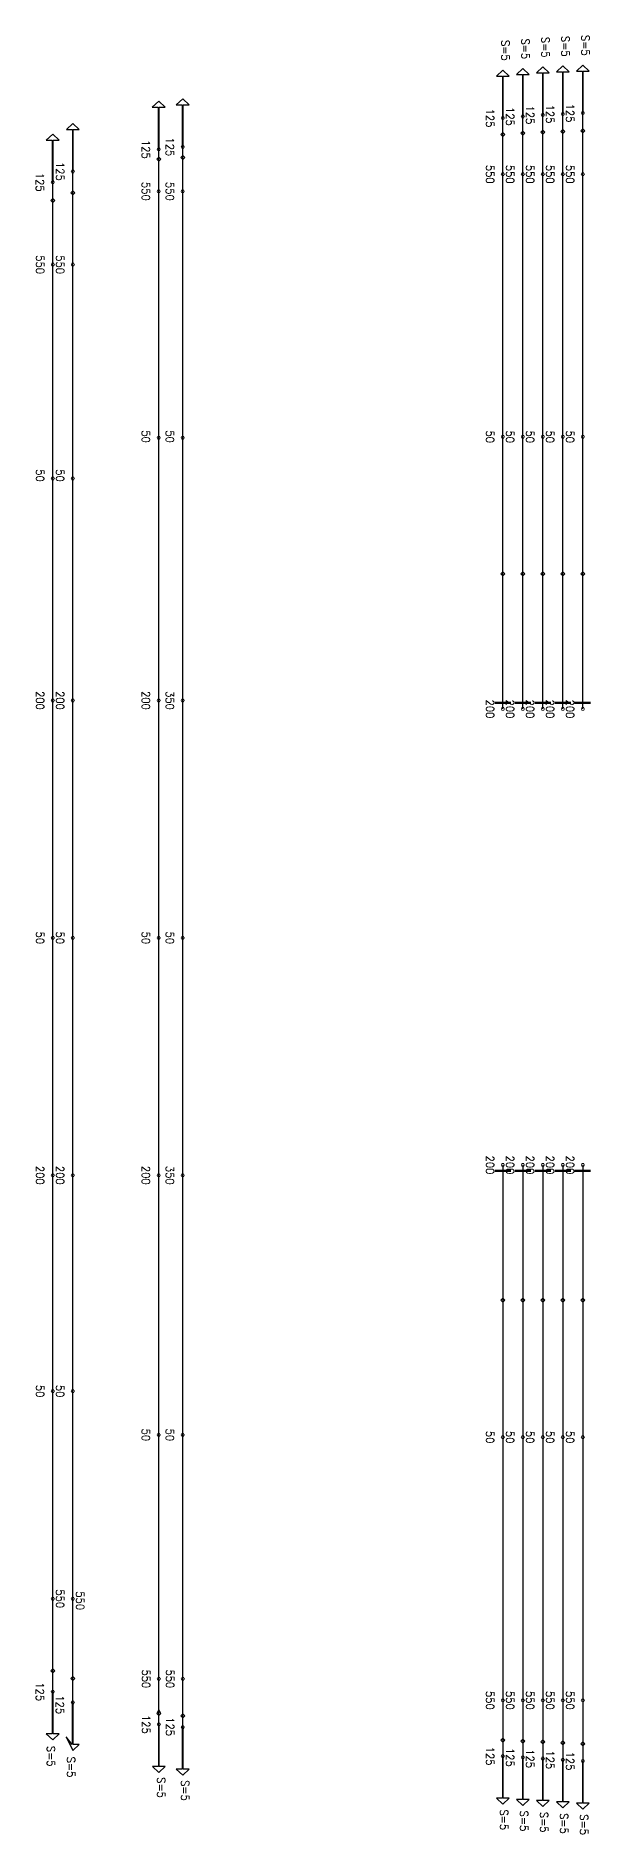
# Model space of a CAD drawing. Header units: millimetres. Extents: x -109376 to 505271, y -20580 to 113678.
# Drawn here: x 420380 to 434282, y 35573 to 80525 of the extents above; entities that cross this region are included whole.
import ezdxf

# ---------------------------------------------------------------- set-up
doc = ezdxf.new("R2010")
doc.units = ezdxf.units.MM
doc.layers.add('Current_plane_Tendon', color=7, linetype='Continuous', true_color=0xab0000)
doc.styles.get("Standard").update_dxf_attribs({"font": 'arial.ttf'})

# ---------------------------------------------------------------- blocks, each defined once
blk = doc.blocks.new('capY')
at = {"layer": 'Current_plane_Tendon', "color": 14, "linetype": 'Continuous', "true_color": 0xab0000}
for points in [[(9512, 2073), (9512, 3123), (9662, 3123), (9500, 3273), (9338, 3123), (9488, 3123), (9488, 2073)], [(10012, 2112), (10012, 3162), (10162, 3162), (10000, 3312), (9838, 3162), (9988, 3162), (9988, 2112)], [(10512, 2151), (10512, 3201), (10662, 3201), (10500, 3351), (10338, 3201), (10488, 3201), (10488, 2151)], [(11012, 2174), (11012, 3224), (11162, 3224), (11000, 3374), (10838, 3224), (10988, 3224), (10988, 2174)], [(11512, 2198), (11512, 3248), (11662, 3248), (11500, 3398), (11338, 3248), (11488, 3248), (11488, 2198)], [(-1238, 738), (-1238, 1788), (-1088, 1788), (-1250, 1938), (-1412, 1788), (-1262, 1788), (-1262, 738)], [(-1740, 468), (-1740, 1518), (-1590, 1518), (-1752, 1668), (-1914, 1518), (-1764, 1518), (-1764, 468)], [(9550, -9322), (9500, -9272), (9450, -9322), (9500, -9372), (9550, -9322)], [(10050, -9322), (10000, -9272), (9950, -9322), (10000, -9372), (10050, -9322)], [(10550, -9322), (10500, -9272), (10450, -9322), (10500, -9372), (10550, -9322)], [(11050, -9322), (11000, -9272), (10950, -9322), (11000, -9372), (11050, -9322)], [(11550, -9322), (11500, -9272), (11450, -9322), (11500, -9372), (11550, -9322)], [(9550, -27478), (9500, -27428), (9450, -27478), (9500, -27528), (9550, -27478)], [(10050, -27478), (10000, -27428), (9950, -27478), (10000, -27528), (10050, -27478)], [(10550, -27478), (10500, -27428), (10450, -27478), (10500, -27528), (10550, -27478)], [(11050, -27478), (11000, -27428), (10950, -27478), (11000, -27528), (11050, -27478)], [(11550, -27478), (11500, -27428), (11450, -27478), (11500, -27528), (11550, -27478)], [(888, -38086), (888, -39136), (738, -39136), (900, -39286), (1062, -39136), (912, -39136), (912, -38086)], [(1486, -38157), (1486, -39207), (1336, -39207), (1498, -39357), (1660, -39207), (1510, -39207), (1510, -38157)], [(9488, -38879), (9488, -39929), (9338, -39929), (9500, -40079), (9662, -39929), (9512, -39929), (9512, -38879)], [(9988, -38910), (9988, -39960), (9838, -39960), (10000, -40110), (10162, -39960), (10012, -39960), (10012, -38910)], [(10488, -38941), (10488, -39991), (10338, -39991), (10500, -40141), (10662, -39991), (10512, -39991), (10512, -38941)], [(10988, -38972), (10988, -40022), (10838, -40022), (11000, -40172), (11162, -40022), (11012, -40022), (11012, -38972)], [(11488, -39002), (11488, -40052), (11338, -40052), (11500, -40202), (11662, -40052), (11512, -40052), (11512, -39002)]]:
    blk.add_lwpolyline(points, close=True, dxfattribs=at)
for points, elevation in [([(909, 1291), (909, 2341), (1059, 2341), (896, 2491), (735, 2341), (885, 2341), (885, 1291)], -76), ([(1509, 1352), (1509, 2402), (1659, 2402), (1496, 2552), (1335, 2402), (1485, 2402), (1485, 1352)], -76), ([(11550, 1756), (11500, 1806), (11450, 1756), (11500, 1706), (11550, 1756)], 125), ([(9550, 1662), (9500, 1712), (9450, 1662), (9500, 1612), (9550, 1662)], 125), ([(10050, 1691), (10000, 1741), (9950, 1691), (10000, 1641), (10050, 1691)], 125), ([(10550, 1720), (10500, 1770), (10450, 1720), (10500, 1670), (10550, 1720)], 125), ([(11050, 1738), (11000, 1788), (10950, 1738), (11000, 1688), (11050, 1738)], 125), ([(947, 1042), (897, 1092), (847, 1042), (897, 992), (947, 1042)], 49), ([(1547, 1087), (1497, 1137), (1447, 1087), (1497, 1037), (1547, 1087)], 49), ([(-1702, 14), (-1752, 64), (-1802, 14), (-1752, -36), (-1702, 14)], 125), ([(-1200, 203), (-1250, 253), (-1300, 203), (-1250, 153), (-1200, 203)], 125), ([(-1702, -36748), (-1752, -36698), (-1802, -36748), (-1752, -36798), (-1702, -36748)], 12), ([(-1764, -37268), (-1764, -38318), (-1914, -38318), (-1752, -38468), (-1590, -38318), (-1740, -38318), (-1740, -37268)], -113), ([(-1201, -36937), (-1251, -36887), (-1301, -36937), (-1251, -36987), (-1201, -36937)], 12), ([(-1263, -37538), (-1263, -38588), (-1413, -38399), (-1251, -38738), (-1089, -38588), (-1239, -38588), (-1239, -37538)], -113), ([(950, -37810), (900, -37725), (850, -37810), (900, -37860), (950, -37810)], 125), ([(1548, -37868), (1498, -37818), (1448, -37868), (1498, -37918), (1548, -37868)], 125), ([(9550, -38478), (9500, -38428), (9450, -38478), (9500, -38528), (9550, -38478)], 125), ([(10050, -38502), (10000, -38452), (9950, -38502), (10000, -38552), (10050, -38502)], 125), ([(10550, -38525), (10500, -38475), (10450, -38525), (10500, -38575), (10550, -38525)], 125), ([(11050, -38548), (11000, -38498), (10950, -38548), (11000, -38598), (11050, -38548)], 125), ([(11550, -38571), (11500, -38521), (11450, -38571), (11500, -38621), (11550, -38571)], 125)]:
    blk.add_lwpolyline(points, close=True, dxfattribs=dict(at, elevation=elevation))
for points in [[(9540, 2073, 20, 20, 0), (9520, 2108, 20, 20, 0), (9480, 2108, 20, 20, 0), (9460, 2073, 20, 20, 0), (9480, 2039, 20, 20, 0), (9520, 2039, 20, 20, 0)], [(10040, 2112, 20, 20, 0), (10020, 2147, 20, 20, 0), (9980, 2147, 20, 20, 0), (9960, 2112, 20, 20, 0), (9980, 2077, 20, 20, 0), (10020, 2077, 20, 20, 0)], [(10540, 2151, 20, 20, 0), (10520, 2185, 20, 20, 0), (10480, 2185, 20, 20, 0), (10460, 2151, 20, 20, 0), (10480, 2116, 20, 20, 0), (10520, 2116, 20, 20, 0)], [(11040, 2174, 20, 20, 0), (11020, 2209, 20, 20, 0), (10980, 2209, 20, 20, 0), (10960, 2174, 20, 20, 0), (10980, 2140, 20, 20, 0), (11020, 2140, 20, 20, 0)], [(11540, 2198, 20, 20, 0), (11520, 2233, 20, 20, 0), (11480, 2233, 20, 20, 0), (11460, 2198, 20, 20, 0), (11480, 2164, 20, 20, 0), (11520, 2164, 20, 20, 0)], [(-1712, 468, 20, 20, 0), (-1732, 503, 20, 20, 0), (-1772, 503, 20, 20, 0), (-1792, 468, 20, 20, 0), (-1772, 434, 20, 20, 0), (-1732, 434, 20, 20, 0)], [(-1210, 738, 20, 20, 0), (-1230, 773, 20, 20, 0), (-1270, 773, 20, 20, 0), (-1290, 738, 20, 20, 0), (-1270, 703, 20, 20, 0), (-1230, 703, 20, 20, 0)], [(940, -38086, 20, 20, 0), (920, -38051, 20, 20, 0), (880, -38051, 20, 20, 0), (860, -38086, 20, 20, 0), (880, -38120, 20, 20, 0), (920, -38120, 20, 20, 0)], [(1538, -38157, 20, 20, 0), (1518, -38123, 20, 20, 0), (1478, -38123, 20, 20, 0), (1458, -38157, 20, 20, 0), (1478, -38192, 20, 20, 0), (1518, -38192, 20, 20, 0)], [(9540, -38879, 20, 20, 0), (9520, -38844, 20, 20, 0), (9480, -38844, 20, 20, 0), (9460, -38879, 20, 20, 0), (9480, -38914, 20, 20, 0), (9520, -38914, 20, 20, 0)], [(10040, -38910, 20, 20, 0), (10020, -38875, 20, 20, 0), (9980, -38875, 20, 20, 0), (9960, -38910, 20, 20, 0), (9980, -38945, 20, 20, 0), (10020, -38945, 20, 20, 0)], [(10540, -38941, 20, 20, 0), (10520, -38906, 20, 20, 0), (10480, -38906, 20, 20, 0), (10460, -38941, 20, 20, 0), (10480, -38975, 20, 20, 0), (10520, -38975, 20, 20, 0)], [(11040, -38972, 20, 20, 0), (11020, -38937, 20, 20, 0), (10980, -38937, 20, 20, 0), (10960, -38972, 20, 20, 0), (10980, -39006, 20, 20, 0), (11020, -39006, 20, 20, 0)], [(11540, -39002, 20, 20, 0), (11520, -38968, 20, 20, 0), (11480, -38968, 20, 20, 0), (11460, -39002, 20, 20, 0), (11480, -39037, 20, 20, 0), (11520, -39037, 20, 20, 0)]]:
    blk.add_lwpolyline(points, format="xyseb", close=True, dxfattribs=at)
for points, elevation in [([(1537, 1352, 20, 20, 0), (1517, 1386, 20, 20, 0), (1477, 1386, 20, 20, 0), (1457, 1352, 20, 20, 0), (1477, 1317, 20, 20, 0), (1517, 1317, 20, 20, 0)], -76), ([(937, 1291, 20, 20, 0), (917, 1326, 20, 20, 0), (877, 1326, 20, 20, 0), (857, 1291, 20, 20, 0), (877, 1256, 20, 20, 0), (917, 1256, 20, 20, 0)], -76), ([(9540, 668, 20, 20, 0), (9520, 703, 20, 20, 0), (9480, 703, 20, 20, 0), (9460, 668, 20, 20, 0), (9480, 633, 20, 20, 0), (9520, 633, 20, 20, 0)], 75), ([(10040, 668, 20, 20, 0), (10020, 703, 20, 20, 0), (9980, 703, 20, 20, 0), (9960, 668, 20, 20, 0), (9980, 633, 20, 20, 0), (10020, 633, 20, 20, 0)], 75), ([(10540, 668, 20, 20, 0), (10520, 703, 20, 20, 0), (10480, 703, 20, 20, 0), (10460, 668, 20, 20, 0), (10480, 633, 20, 20, 0), (10520, 633, 20, 20, 0)], 75), ([(11040, 668, 20, 20, 0), (11020, 703, 20, 20, 0), (10980, 703, 20, 20, 0), (10960, 668, 20, 20, 0), (10980, 633, 20, 20, 0), (11020, 633, 20, 20, 0)], 75), ([(11540, 668, 20, 20, 0), (11520, 703, 20, 20, 0), (11480, 703, 20, 20, 0), (11460, 668, 20, 20, 0), (11480, 633, 20, 20, 0), (11520, 633, 20, 20, 0)], 75), ([(936, 240, 20, 20, 0), (916, 275, 20, 20, 0), (876, 275, 20, 20, 0), (856, 240, 20, 20, 0), (876, 205, 20, 20, 0), (916, 205, 20, 20, 0)], -1), ([(1536, 240, 20, 20, 0), (1516, 275, 20, 20, 0), (1476, 275, 20, 20, 0), (1456, 240, 20, 20, 0), (1476, 205, 20, 20, 0), (1516, 205, 20, 20, 0)], -1), ([(-1710, -1592, 20, 20, 0), (-1730, -1557, 20, 20, 0), (-1770, -1557, 20, 20, 0), (-1790, -1592, 20, 20, 0), (-1770, -1626, 20, 20, 0), (-1730, -1626, 20, 20, 0)], 75), ([(-1210, -1592, 20, 20, 0), (-1230, -1557, 20, 20, 0), (-1270, -1557, 20, 20, 0), (-1290, -1592, 20, 20, 0), (-1270, -1626, 20, 20, 0), (-1230, -1626, 20, 20, 0)], 75), ([(936, -5920, 20, 20, 0), (916, -5885, 20, 20, 0), (876, -5885, 20, 20, 0), (856, -5920, 20, 20, 0), (876, -5954, 20, 20, 0), (916, -5954, 20, 20, 0)], -225), ([(1536, -5920, 20, 20, 0), (1516, -5885, 20, 20, 0), (1476, -5885, 20, 20, 0), (1456, -5920, 20, 20, 0), (1476, -5954, 20, 20, 0), (1516, -5954, 20, 20, 0)], -225), ([(9540, -5894, 20, 20, 0), (9520, -5860, 20, 20, 0), (9480, -5860, 20, 20, 0), (9460, -5894, 20, 20, 0), (9480, -5929, 20, 20, 0), (9520, -5929, 20, 20, 0)], -350), ([(10040, -5894, 20, 20, 0), (10020, -5860, 20, 20, 0), (9980, -5860, 20, 20, 0), (9960, -5894, 20, 20, 0), (9980, -5929, 20, 20, 0), (10020, -5929, 20, 20, 0)], -350), ([(10540, -5894, 20, 20, 0), (10520, -5860, 20, 20, 0), (10480, -5860, 20, 20, 0), (10460, -5894, 20, 20, 0), (10480, -5929, 20, 20, 0), (10520, -5929, 20, 20, 0)], -350), ([(11040, -5894, 20, 20, 0), (11020, -5860, 20, 20, 0), (10980, -5860, 20, 20, 0), (10960, -5894, 20, 20, 0), (10980, -5929, 20, 20, 0), (11020, -5929, 20, 20, 0)], -350), ([(11540, -5894, 20, 20, 0), (11520, -5860, 20, 20, 0), (11480, -5860, 20, 20, 0), (11460, -5894, 20, 20, 0), (11480, -5929, 20, 20, 0), (11520, -5929, 20, 20, 0)], -350), ([(-1711, -6938, 20, 20, 0), (-1731, -6903, 20, 20, 0), (-1771, -6903, 20, 20, 0), (-1791, -6938, 20, 20, 0), (-1771, -6972, 20, 20, 0), (-1731, -6972, 20, 20, 0)], -225), ([(-1211, -6938, 20, 20, 0), (-1231, -6903, 20, 20, 0), (-1271, -6903, 20, 20, 0), (-1291, -6938, 20, 20, 0), (-1271, -6972, 20, 20, 0), (-1231, -6972, 20, 20, 0)], -225), ([(-1711, -12488, 20, 20, 0), (-1731, -12453, 20, 20, 0), (-1771, -12453, 20, 20, 0), (-1791, -12488, 20, 20, 0), (-1771, -12522, 20, 20, 0), (-1731, -12522, 20, 20, 0)], -50), ([(-1211, -12488, 20, 20, 0), (-1231, -12453, 20, 20, 0), (-1271, -12453, 20, 20, 0), (-1291, -12488, 20, 20, 0), (-1271, -12522, 20, 20, 0), (-1231, -12522, 20, 20, 0)], -50), ([(936, -12488, 20, 20, 0), (916, -12453, 20, 20, 0), (876, -12453, 20, 20, 0), (856, -12488, 20, 20, 0), (876, -12522, 20, 20, 0), (916, -12522, 20, 20, 0)], -50), ([(1536, -12488, 20, 20, 0), (1516, -12453, 20, 20, 0), (1476, -12453, 20, 20, 0), (1456, -12488, 20, 20, 0), (1476, -12522, 20, 20, 0), (1516, -12522, 20, 20, 0)], -50), ([(9540, -12700, 20, 20, 0), (9520, -12665, 20, 20, 0), (9480, -12665, 20, 20, 0), (9460, -12700, 20, 20, 0), (9480, -12735, 20, 20, 0), (9520, -12735, 20, 20, 0)], -200), ([(10040, -12700, 20, 20, 0), (10020, -12665, 20, 20, 0), (9980, -12665, 20, 20, 0), (9960, -12700, 20, 20, 0), (9980, -12735, 20, 20, 0), (10020, -12735, 20, 20, 0)], -200), ([(10540, -12700, 20, 20, 0), (10520, -12665, 20, 20, 0), (10480, -12665, 20, 20, 0), (10460, -12700, 20, 20, 0), (10480, -12735, 20, 20, 0), (10520, -12735, 20, 20, 0)], -200), ([(11040, -12700, 20, 20, 0), (11020, -12665, 20, 20, 0), (10980, -12665, 20, 20, 0), (10960, -12700, 20, 20, 0), (10980, -12735, 20, 20, 0), (11020, -12735, 20, 20, 0)], -200), ([(11540, -12700, 20, 20, 0), (11520, -12665, 20, 20, 0), (11480, -12665, 20, 20, 0), (11460, -12700, 20, 20, 0), (11480, -12735, 20, 20, 0), (11520, -12735, 20, 20, 0)], -200), ([(-1711, -18423, 20, 20, 0), (-1731, -18388, 20, 20, 0), (-1771, -18388, 20, 20, 0), (-1791, -18423, 20, 20, 0), (-1771, -18458, 20, 20, 0), (-1731, -18458, 20, 20, 0)], -200), ([(-1211, -18423, 20, 20, 0), (-1231, -18388, 20, 20, 0), (-1271, -18388, 20, 20, 0), (-1291, -18423, 20, 20, 0), (-1271, -18458, 20, 20, 0), (-1231, -18458, 20, 20, 0)], -200), ([(936, -18423, 20, 20, 0), (916, -18388, 20, 20, 0), (876, -18388, 20, 20, 0), (856, -18423, 20, 20, 0), (876, -18458, 20, 20, 0), (916, -18458, 20, 20, 0)], -200), ([(1536, -18423, 20, 20, 0), (1516, -18388, 20, 20, 0), (1476, -18388, 20, 20, 0), (1456, -18423, 20, 20, 0), (1476, -18458, 20, 20, 0), (1516, -18458, 20, 20, 0)], -350), ([(9540, -24100, 20, 20, 0), (9520, -24065, 20, 20, 0), (9480, -24065, 20, 20, 0), (9460, -24100, 20, 20, 0), (9480, -24135, 20, 20, 0), (9520, -24135, 20, 20, 0)], -200), ([(10040, -24100, 20, 20, 0), (10020, -24065, 20, 20, 0), (9980, -24065, 20, 20, 0), (9960, -24100, 20, 20, 0), (9980, -24135, 20, 20, 0), (10020, -24135, 20, 20, 0)], -200), ([(10540, -24100, 20, 20, 0), (10520, -24065, 20, 20, 0), (10480, -24065, 20, 20, 0), (10460, -24100, 20, 20, 0), (10480, -24135, 20, 20, 0), (10520, -24135, 20, 20, 0)], -200), ([(11040, -24100, 20, 20, 0), (11020, -24065, 20, 20, 0), (10980, -24065, 20, 20, 0), (10960, -24100, 20, 20, 0), (10980, -24135, 20, 20, 0), (11020, -24135, 20, 20, 0)], -200), ([(11540, -24100, 20, 20, 0), (11520, -24065, 20, 20, 0), (11480, -24065, 20, 20, 0), (11460, -24100, 20, 20, 0), (11480, -24135, 20, 20, 0), (11520, -24135, 20, 20, 0)], -200), ([(-1711, -24358, 20, 20, 0), (-1731, -24324, 20, 20, 0), (-1771, -24324, 20, 20, 0), (-1791, -24358, 20, 20, 0), (-1771, -24393, 20, 20, 0), (-1731, -24393, 20, 20, 0)], -50), ([(-1211, -24358, 20, 20, 0), (-1231, -24324, 20, 20, 0), (-1271, -24324, 20, 20, 0), (-1291, -24358, 20, 20, 0), (-1271, -24393, 20, 20, 0), (-1231, -24393, 20, 20, 0)], -50), ([(936, -24358, 20, 20, 0), (916, -24324, 20, 20, 0), (876, -24324, 20, 20, 0), (856, -24358, 20, 20, 0), (876, -24393, 20, 20, 0), (916, -24393, 20, 20, 0)], -50), ([(1536, -24358, 20, 20, 0), (1516, -24324, 20, 20, 0), (1476, -24324, 20, 20, 0), (1456, -24358, 20, 20, 0), (1476, -24393, 20, 20, 0), (1516, -24393, 20, 20, 0)], -50), ([(-1711, -29754, 20, 20, 0), (-1731, -29719, 20, 20, 0), (-1771, -29719, 20, 20, 0), (-1791, -29754, 20, 20, 0), (-1771, -29789, 20, 20, 0), (-1731, -29789, 20, 20, 0)], -200), ([(-1211, -29754, 20, 20, 0), (-1231, -29719, 20, 20, 0), (-1271, -29719, 20, 20, 0), (-1291, -29754, 20, 20, 0), (-1271, -29789, 20, 20, 0), (-1231, -29789, 20, 20, 0)], -200), ([(936, -30849, 20, 20, 0), (916, -30815, 20, 20, 0), (876, -30815, 20, 20, 0), (856, -30849, 20, 20, 0), (876, -30884, 20, 20, 0), (916, -30884, 20, 20, 0)], -200), ([(1536, -30849, 20, 20, 0), (1516, -30815, 20, 20, 0), (1476, -30815, 20, 20, 0), (1456, -30849, 20, 20, 0), (1476, -30884, 20, 20, 0), (1516, -30884, 20, 20, 0)], -200), ([(9540, -30906, 20, 20, 0), (9520, -30871, 20, 20, 0), (9480, -30871, 20, 20, 0), (9460, -30906, 20, 20, 0), (9480, -30940, 20, 20, 0), (9520, -30940, 20, 20, 0)], -350), ([(10040, -30906, 20, 20, 0), (10020, -30871, 20, 20, 0), (9980, -30871, 20, 20, 0), (9960, -30906, 20, 20, 0), (9980, -30940, 20, 20, 0), (10020, -30940, 20, 20, 0)], -350), ([(10540, -30906, 20, 20, 0), (10520, -30871, 20, 20, 0), (10480, -30871, 20, 20, 0), (10460, -30906, 20, 20, 0), (10480, -30940, 20, 20, 0), (10520, -30940, 20, 20, 0)], -350), ([(11040, -30906, 20, 20, 0), (11020, -30871, 20, 20, 0), (10980, -30871, 20, 20, 0), (10960, -30906, 20, 20, 0), (10980, -30940, 20, 20, 0), (11020, -30940, 20, 20, 0)], -350), ([(11540, -30906, 20, 20, 0), (11520, -30871, 20, 20, 0), (11480, -30871, 20, 20, 0), (11460, -30906, 20, 20, 0), (11480, -30940, 20, 20, 0), (11520, -30940, 20, 20, 0)], -350), ([(-1711, -34945, 20, 20, 0), (-1731, -34911, 20, 20, 0), (-1771, -34911, 20, 20, 0), (-1791, -34945, 20, 20, 0), (-1771, -34980, 20, 20, 0), (-1731, -34980, 20, 20, 0)], -38), ([(-1211, -34945, 20, 20, 0), (-1231, -34911, 20, 20, 0), (-1271, -34911, 20, 20, 0), (-1291, -34945, 20, 20, 0), (-1271, -34980, 20, 20, 0), (-1231, -34980, 20, 20, 0)], -38), ([(-1712, -37268, 20, 20, 0), (-1732, -37233, 20, 20, 0), (-1772, -37233, 20, 20, 0), (-1792, -37268, 20, 20, 0), (-1772, -37303, 20, 20, 0), (-1732, -37303, 20, 20, 0)], -113), ([(940, -36948, 20, 20, 0), (920, -36913, 20, 20, 0), (880, -36913, 20, 20, 0), (860, -36948, 20, 20, 0), (880, -36982, 20, 20, 0), (920, -36982, 20, 20, 0)], 75), ([(1540, -36948, 20, 20, 0), (1520, -36913, 20, 20, 0), (1480, -36913, 20, 20, 0), (1460, -36948, 20, 20, 0), (1480, -36982, 20, 20, 0), (1520, -36982, 20, 20, 0)], 75), ([(-1211, -37538, 20, 20, 0), (-1231, -37503, 20, 20, 0), (-1271, -37503, 20, 20, 0), (-1291, -37538, 20, 20, 0), (-1271, -37572, 20, 20, 0), (-1231, -37572, 20, 20, 0)], -113), ([(9540, -37486, 20, 20, 0), (9520, -37451, 20, 20, 0), (9480, -37451, 20, 20, 0), (9460, -37486, 20, 20, 0), (9480, -37520, 20, 20, 0), (9520, -37520, 20, 20, 0)], 75), ([(10040, -37486, 20, 20, 0), (10020, -37451, 20, 20, 0), (9980, -37451, 20, 20, 0), (9960, -37486, 20, 20, 0), (9980, -37520, 20, 20, 0), (10020, -37520, 20, 20, 0)], 75), ([(10540, -37486, 20, 20, 0), (10520, -37451, 20, 20, 0), (10480, -37451, 20, 20, 0), (10460, -37486, 20, 20, 0), (10480, -37520, 20, 20, 0), (10520, -37520, 20, 20, 0)], 75), ([(11040, -37486, 20, 20, 0), (11020, -37451, 20, 20, 0), (10980, -37451, 20, 20, 0), (10960, -37486, 20, 20, 0), (10980, -37520, 20, 20, 0), (11020, -37520, 20, 20, 0)], 75), ([(11540, -37486, 20, 20, 0), (11520, -37451, 20, 20, 0), (11480, -37451, 20, 20, 0), (11460, -37486, 20, 20, 0), (11480, -37520, 20, 20, 0), (11520, -37520, 20, 20, 0)], 75)]:
    blk.add_lwpolyline(points, format="xyseb", close=True, dxfattribs=dict(at, elevation=elevation))
at = {"layer": 'Current_plane_Tendon', "color": 14, "linetype": 'Continuous', "true_color": 0xab0000, "elevation": -200}
for points in [[(9300, -12550, 60, 60, 0), (9700, -12550, 60, 60, 0)], [(9800, -12550, 60, 60, 0), (10200, -12550, 60, 60, 0)], [(10300, -12550, 60, 60, 0), (10700, -12550, 60, 60, 0)], [(10800, -12550, 60, 60, 0), (11200, -12550, 60, 60, 0)], [(11300, -12550, 60, 60, 0), (11700, -12550, 60, 60, 0)], [(9700, -24250, 60, 60, 0), (9300, -24250, 60, 60, 0)], [(10200, -24250, 60, 60, 0), (9800, -24250, 60, 60, 0)], [(10700, -24250, 60, 60, 0), (10300, -24250, 60, 60, 0)], [(11200, -24250, 60, 60, 0), (10800, -24250, 60, 60, 0)], [(11700, -24250, 60, 60, 0), (11300, -24250, 60, 60, 0)]]:
    blk.add_lwpolyline(points, format="xyseb", dxfattribs=at)
at = {"layer": 'Current_plane_Tendon', "color": 14, "linetype": 'Continuous', "true_color": 0xab0000}
for points in [[(9500, 668, 75), (9500, 789, 74), (9500, 909, 73), (9500, 1030, 69), (9500, 1150, 65), (9500, 1271, 60), (9500, 1391, 53), (9500, 1512, 45), (9500, 1632, 35), (9500, 1753, 25), (9500, 1953, 13), (9500, 2073, 0)], [(10000, 668, 75), (10000, 792, 74), (10000, 916, 73), (10000, 1040, 69), (10000, 1164, 65), (10000, 1288, 60), (10000, 1412, 53), (10000, 1536, 45), (10000, 1660, 35), (10000, 1784, 25), (10000, 1988, 13), (10000, 2112, 0)], [(10500, 668, 75), (10500, 796, 74), (10500, 923, 73), (10500, 1051, 69), (10500, 1178, 65), (10500, 1306, 60), (10500, 1433, 53), (10500, 1561, 45), (10500, 1688, 35), (10500, 1816, 25), (10500, 2023, 13), (10500, 2151, 0)], [(11000, 668, 75), (11000, 798, 74), (11000, 928, 73), (11000, 1057, 69), (11000, 1187, 65), (11000, 1317, 60), (11000, 1446, 53), (11000, 1576, 45), (11000, 1706, 35), (11000, 1835, 25), (11000, 2045, 13), (11000, 2174, 0)], [(11500, 668, 75), (11500, 800, 74), (11500, 932, 73), (11500, 1064, 69), (11500, 1196, 65), (11500, 1327, 60), (11500, 1459, 53), (11500, 1591, 45), (11500, 1723, 35), (11500, 1935, 25), (11500, 2066, 13), (11500, 2198, 0)], [(1496, 240, -1), (1496, 336, -2), (1496, 432, -4), (1496, 529, -7), (1496, 625, -11), (1497, 775, 60), (1497, 871, 53), (1497, 967, 45), (1497, 1063, 35), (1497, 1159, 25), (1497, 1256, 13), (1497, 1352, 0)], [(896, 240, -1), (896, 331, -2), (896, 421, -4), (896, 512, -7), (896, 603, -11), (897, 747, 60), (897, 838, 53), (897, 928, 45), (897, 1019, 35), (897, 1110, 25), (897, 1200, 13), (897, 1291, 0)], [(9500, -12700, -200), (9500, -11893, -205), (9500, -11036, -219), (9500, -10179, -242), (9500, -9322, -275), (9500, -8465, -308), (9500, -7608, -331), (9500, -6751, -345), (9500, -5894, -350), (9500, -5037, -341), (9500, -4180, -312), (9500, -3323, -266), (9500, -2466, -200), (9500, -1609, -134), (9500, -752, -88), (9500, 105, -59), (9500, 962, -50)], [(10000, -12700, -200), (10000, -11893, -205), (10000, -11036, -219), (10000, -10179, -242), (10000, -9322, -275), (10000, -8465, -308), (10000, -7608, -331), (10000, -6751, -345), (10000, -5894, -350), (10000, -5037, -341), (10000, -4180, -312), (10000, -3323, -266), (10000, -2466, -200), (10000, -1609, -134), (10000, -752, -88), (10000, 105, -59), (10000, 962, -50)], [(10500, -12700, -200), (10500, -11893, -205), (10500, -11036, -219), (10500, -10179, -242), (10500, -9322, -275), (10500, -8465, -308), (10500, -7608, -331), (10500, -6751, -345), (10500, -5894, -350), (10500, -5037, -341), (10500, -4180, -312), (10500, -3323, -266), (10500, -2466, -200), (10500, -1609, -134), (10500, -752, -88), (10500, 105, -59), (10500, 962, -50)], [(11000, -12700, -200), (11000, -11893, -205), (11000, -11036, -219), (11000, -10179, -242), (11000, -9322, -275), (11000, -8465, -308), (11000, -7608, -331), (11000, -6751, -345), (11000, -5894, -350), (11000, -5037, -341), (11000, -4180, -312), (11000, -3323, -266), (11000, -2466, -200), (11000, -1609, -134), (11000, -752, -88), (11000, 105, -59), (11000, 962, -50)], [(11500, -12700, -200), (11500, -11893, -205), (11500, -11036, -219), (11500, -10179, -242), (11500, -9322, -275), (11500, -8465, -308), (11500, -7608, -331), (11500, -6751, -345), (11500, -5894, -350), (11500, -5037, -341), (11500, -4180, -312), (11500, -3323, -266), (11500, -2466, -200), (11500, -1609, -134), (11500, -752, -88), (11500, 105, -59), (11500, 962, -50)], [(-1750, -1592, 75), (-1750, -1410, 74), (-1750, -1229, 72), (-1750, -1047, 68), (-1750, -865, 63), (-1750, -684, 56), (-1752, -258, 48), (-1752, -77, 38), (-1752, 105, 27), (-1752, 287, 14), (-1752, 468, 0)], [(-1250, -1592, 75), (-1250, -1397, 74), (-1250, -1202, 73), (-1250, -1008, 69), (-1250, -813, 65), (-1250, -618, 60), (-1250, -424, 53), (-1250, -41, 45), (-1250, 154, 35), (-1250, 349, 25), (-1250, 543, 13), (-1250, 738, 0)], [(896, -12488, -50), (896, -11667, -55), (896, -10846, -72), (896, -10025, -99), (896, -9204, -138), (896, -8383, -176), (896, -7562, -203), (896, -6741, -220), (896, -5920, -225), (896, -5099, -220), (896, -4278, -203), (896, -3457, -176), (896, -2636, -138), (896, -1815, -99), (896, -994, -72), (896, -173, -55), (897, 702, 26)], [(1496, -12488, -50), (1496, -11667, -55), (1496, -10846, -72), (1496, -10025, -99), (1496, -9204, -138), (1496, -8383, -176), (1496, -7562, -203), (1496, -6741, -220), (1496, -5920, -225), (1496, -5099, -220), (1496, -4278, -203), (1496, -3457, -176), (1496, -2636, -138), (1496, -1815, -99), (1496, -994, -72), (1496, -173, -55), (1497, 702, 26)], [(-1751, -12488, -50), (-1751, -11794, -55), (-1751, -11100, -72), (-1751, -10406, -99), (-1751, -9713, -138), (-1751, -9019, -176), (-1751, -8325, -203), (-1751, -7631, -220), (-1751, -6938, -225), (-1751, -6244, -220), (-1751, -5550, -203), (-1751, -4856, -176), (-1751, -4163, -138), (-1751, -3469, -99), (-1751, -2775, -72), (-1751, -2081, -55), (-1751, -1388, -50)], [(-1251, -12488, -50), (-1251, -11794, -55), (-1251, -11100, -72), (-1251, -10406, -99), (-1251, -9713, -138), (-1251, -9019, -176), (-1251, -8325, -203), (-1251, -7631, -220), (-1251, -6938, -225), (-1251, -6244, -220), (-1251, -5550, -203), (-1251, -4856, -176), (-1251, -4163, -138), (-1251, -3469, -99), (-1251, -2775, -72), (-1251, -2081, -55), (-1251, -1388, -50)], [(-1751, -24358, -50), (-1751, -23616, -55), (-1751, -22874, -69), (-1751, -22133, -92), (-1751, -21391, -125), (-1751, -20649, -158), (-1751, -19907, -181), (-1751, -19165, -195), (-1751, -18423, -200), (-1751, -17681, -195), (-1751, -16939, -181), (-1751, -16197, -158), (-1751, -15455, -125), (-1751, -14713, -92), (-1751, -13971, -69), (-1751, -13229, -55), (-1751, -12488, -50)], [(-1251, -24358, -50), (-1251, -23616, -55), (-1251, -22874, -69), (-1251, -22133, -92), (-1251, -21391, -125), (-1251, -20649, -158), (-1251, -19907, -181), (-1251, -19165, -195), (-1251, -18423, -200), (-1251, -17681, -195), (-1251, -16939, -181), (-1251, -16197, -158), (-1251, -15455, -125), (-1251, -14713, -92), (-1251, -13971, -69), (-1251, -13229, -55), (-1251, -12488, -50)], [(896, -24358, -50), (896, -23616, -55), (896, -22874, -69), (896, -22133, -92), (896, -21391, -125), (896, -20649, -158), (896, -19907, -181), (896, -19165, -195), (896, -18423, -200), (896, -17681, -195), (896, -16939, -181), (896, -16197, -158), (896, -15455, -125), (896, -14713, -92), (896, -13971, -69), (896, -13229, -55), (896, -12488, -50)], [(1496, -24358, -50), (1496, -23616, -59), (1496, -22874, -88), (1496, -22133, -134), (1496, -21391, -200), (1496, -20649, -266), (1496, -19907, -312), (1496, -19165, -341), (1496, -18423, -350), (1496, -17681, -341), (1496, -16939, -312), (1496, -16197, -266), (1496, -15455, -200), (1496, -14713, -134), (1496, -13971, -88), (1496, -13229, -59), (1496, -12488, -50)], [(9500, -24100, -200), (9500, -24907, -205), (9500, -25764, -219), (9500, -26621, -242), (9500, -27478, -275), (9500, -28335, -308), (9500, -29192, -331), (9500, -30049, -345), (9500, -30906, -350), (9500, -31763, -341), (9500, -32620, -312), (9500, -33477, -266), (9500, -34334, -200), (9500, -35191, -134), (9500, -36048, -88), (9500, -36905, -59), (9500, -37762, -50)], [(10000, -24100, -200), (10000, -24907, -205), (10000, -25764, -219), (10000, -26621, -242), (10000, -27478, -275), (10000, -28335, -308), (10000, -29192, -331), (10000, -30049, -345), (10000, -30906, -350), (10000, -31763, -341), (10000, -32620, -312), (10000, -33477, -266), (10000, -34334, -200), (10000, -35191, -134), (10000, -36048, -88), (10000, -36905, -59), (10000, -37762, -50)], [(10500, -24100, -200), (10500, -24907, -205), (10500, -25764, -219), (10500, -26621, -242), (10500, -27478, -275), (10500, -28335, -308), (10500, -29192, -331), (10500, -30049, -345), (10500, -30906, -350), (10500, -31763, -341), (10500, -32620, -312), (10500, -33477, -266), (10500, -34334, -200), (10500, -35191, -134), (10500, -36048, -88), (10500, -36905, -59), (10500, -37762, -50)], [(11000, -24100, -200), (11000, -24907, -205), (11000, -25764, -219), (11000, -26621, -242), (11000, -27478, -275), (11000, -28335, -308), (11000, -29192, -331), (11000, -30049, -345), (11000, -30906, -350), (11000, -31763, -341), (11000, -32620, -312), (11000, -33477, -266), (11000, -34334, -200), (11000, -35191, -134), (11000, -36048, -88), (11000, -36905, -59), (11000, -37762, -50)], [(11500, -24100, -200), (11500, -24907, -205), (11500, -25764, -219), (11500, -26621, -242), (11500, -27478, -275), (11500, -28335, -308), (11500, -29192, -331), (11500, -30049, -345), (11500, -30906, -350), (11500, -31763, -341), (11500, -32620, -312), (11500, -33477, -266), (11500, -34334, -200), (11500, -35191, -134), (11500, -36048, -88), (11500, -36905, -59), (11500, -37762, -50)], [(-1751, -35150, -50), (-1751, -34475, -55), (-1751, -33801, -69), (-1751, -33126, -92), (-1751, -32452, -125), (-1751, -31777, -158), (-1751, -31103, -181), (-1751, -30429, -195), (-1751, -29754, -200), (-1751, -29080, -195), (-1751, -28405, -181), (-1751, -27731, -158), (-1751, -27056, -125), (-1751, -26382, -92), (-1751, -25707, -69), (-1751, -25033, -55), (-1751, -24358, -50)], [(-1251, -35150, -50), (-1251, -34475, -55), (-1251, -33801, -69), (-1251, -33126, -92), (-1251, -32452, -125), (-1251, -31777, -158), (-1251, -31103, -181), (-1251, -30429, -195), (-1251, -29754, -200), (-1251, -29080, -195), (-1251, -28405, -181), (-1251, -27731, -158), (-1251, -27056, -125), (-1251, -26382, -92), (-1251, -25707, -69), (-1251, -25033, -55), (-1251, -24358, -50)], [(896, -37341, -50), (896, -36529, -55), (896, -35718, -69), (896, -34906, -92), (896, -34095, -125), (896, -33284, -158), (896, -32472, -181), (896, -31661, -195), (896, -30849, -200), (896, -30038, -195), (896, -29227, -181), (896, -28415, -158), (896, -27604, -125), (896, -26792, -92), (896, -25981, -69), (896, -25170, -55), (896, -24358, -50)], [(1496, -37341, -50), (1496, -36529, -55), (1496, -35718, -69), (1496, -34906, -92), (1496, -34095, -125), (1496, -33284, -158), (1496, -32472, -181), (1496, -31661, -195), (1496, -30849, -200), (1496, -30038, -195), (1496, -29227, -181), (1496, -28415, -158), (1496, -27604, -125), (1496, -26792, -92), (1496, -25981, -69), (1496, -25170, -55), (1496, -24358, -50)], [(-1752, -37268, 0), (-1752, -37079, 13), (-1752, -36890, 25), (-1752, -36701, 35), (-1752, -36512, 45), (-1751, -36079, -60), (-1751, -35890, -53), (-1751, -35701, -48), (-1751, -35512, -43), (-1751, -35323, -40), (-1751, -35134, -38), (-1751, -34945, -38)], [(-1251, -37538, -124), (-1251, -37319, -111), (-1251, -37101, -99), (-1251, -36882, -89), (-1251, -36475, -68), (-1251, -36257, -60), (-1251, -36038, -53), (-1251, -35820, -48), (-1251, -35601, -43), (-1251, -35383, -40), (-1251, -35164, -38), (-1251, -34945, -38)], [(900, -38086, 0), (900, -37975, 14), (900, -37865, 27), (900, -37720, 38), (900, -37610, 48), (900, -37499, 56), (900, -37389, 63), (900, -37279, 68), (900, -37168, 72), (900, -37058, 74), (900, -36948, 75)], [(1498, -38157, 0), (1498, -38052, 13), (1498, -37947, 25), (1498, -37841, 35), (1498, -37701, 45), (1500, -37580, 53), (1500, -37474, 60), (1500, -37369, 65), (1500, -37264, 69), (1500, -37158, 73), (1500, -37053, 74), (1500, -36948, 75)], [(9500, -37486, 75), (9500, -37618, 74), (9500, -37750, 72), (9500, -37883, 68), (9500, -38015, 63), (9500, -38147, 56), (9500, -38280, 48), (9500, -38412, 38), (9500, -38545, 27), (9500, -38677, 14), (9500, -38879, 0)], [(10000, -37486, 75), (10000, -37609, 74), (10000, -37732, 73), (10000, -37855, 69), (10000, -37978, 65), (10000, -38101, 60), (10000, -38224, 53), (10000, -38348, 45), (10000, -38471, 35), (10000, -38594, 25), (10000, -38717, 13), (10000, -38910, 0)], [(10500, -37486, 75), (10500, -37612, 74), (10500, -37737, 73), (10500, -37863, 69), (10500, -37989, 65), (10500, -38115, 60), (10500, -38241, 53), (10500, -38367, 45), (10500, -38493, 35), (10500, -38619, 25), (10500, -38815, 13), (10500, -38941, 0)], [(11000, -37486, 75), (11000, -37614, 74), (11000, -37743, 73), (11000, -37872, 69), (11000, -38001, 65), (11000, -38129, 60), (11000, -38258, 53), (11000, -38387, 45), (11000, -38516, 35), (11000, -38644, 25), (11000, -38843, 13), (11000, -38972, 0)], [(11500, -37486, 75), (11500, -37617, 74), (11500, -37749, 73), (11500, -37880, 69), (11500, -38012, 65), (11500, -38143, 60), (11500, -38275, 53), (11500, -38406, 45), (11500, -38538, 35), (11500, -38670, 25), (11500, -38871, 13), (11500, -39002, 0)]]:
    blk.add_polyline3d(points, dxfattribs=at)
at = {"layer": 'Current_plane_Tendon', "color": 14, "linetype": 'Continuous', "true_color": 0xab0000, "char_height": 200, "attachment_point": 5}
for s, insert, rotation in [('\\FSTANDARD.shx;\xa0S=5', (10564, 3891, 125), 270), ('\\FSTANDARD.shx;\xa0S=5', (11064, 3915, 125), 270), ('\\FSTANDARD.shx;\xa0S=5', (11564, 3939, 125), 270), ('\\FSTANDARD.shx;\xa0S=5', (9564, 3813, 125), 270), ('\\FSTANDARD.shx;\xa0S=5', (10064, 3852, 125), 270), ('\\FSTANDARD.shx;125', (9180, 2073), 270), ('\\FSTANDARD.shx;125', (9680, 2112), 270), ('\\FSTANDARD.shx;125', (10180, 2151), 270), ('\\FSTANDARD.shx;125', (10680, 2174), 270), ('\\FSTANDARD.shx;125', (11180, 2198), 270), ('\\FSTANDARD.shx;125', (577, 1291), 270.0014), ('\\FSTANDARD.shx;125', (1177, 1352), 270.0014), ('\\FSTANDARD.shx;125', (-1570, 738), 270), ('\\FSTANDARD.shx;125', (-2072, 468), 270), ('\\FSTANDARD.shx;550', (576, 240, -1), 270.0014), ('\\FSTANDARD.shx;550', (1176, 240, -1), 270.0014), ('\\FSTANDARD.shx;550', (9180, 668, 75), 270), ('\\FSTANDARD.shx;550', (9680, 668, 75), 270), ('\\FSTANDARD.shx;550', (10180, 668, 75), 270), ('\\FSTANDARD.shx;550', (10680, 668, 75), 270), ('\\FSTANDARD.shx;550', (11180, 668, 75), 270), ('\\FSTANDARD.shx;550', (-2070, -1592, 75), 270), ('\\FSTANDARD.shx;550', (-1570, -1592, 75), 270), ('\\FSTANDARD.shx;50', (576, -5892, -200), 269.9998), ('\\FSTANDARD.shx;50', (1176, -5892, -200), 269.9998), ('\\FSTANDARD.shx;50', (9180, -5894, -350), 270), ('\\FSTANDARD.shx;50', (9680, -5894, -350), 270), ('\\FSTANDARD.shx;50', (10180, -5894, -350), 270), ('\\FSTANDARD.shx;50', (10680, -5894, -350), 270), ('\\FSTANDARD.shx;50', (11180, -5894, -350), 270), ('\\FSTANDARD.shx;50', (-2071, -6865, -200), 270), ('\\FSTANDARD.shx;50', (-1571, -6865, -200), 270), ('\\FSTANDARD.shx;200', (-2071, -12488, -50), 270), ('\\FSTANDARD.shx;200', (-1571, -12488, -50), 270), ('\\FSTANDARD.shx;200', (576, -12488, -50), 270.0002), ('\\FSTANDARD.shx;350', (1176, -12488, -50), 270.0002), ('\\FSTANDARD.shx;200', (9180, -12700, -200), 270), ('\\FSTANDARD.shx;200', (9680, -12700, -200), 270), ('\\FSTANDARD.shx;200', (10180, -12700, -200), 270), ('\\FSTANDARD.shx;200', (10680, -12700, -200), 270), ('\\FSTANDARD.shx;200', (11180, -12700, -200), 270), ('\\FSTANDARD.shx;50', (-2071, -18423, -200), 270), ('\\FSTANDARD.shx;50', (-1571, -18423, -200), 270), ('\\FSTANDARD.shx;50', (576, -18423, -200), 270), ('\\FSTANDARD.shx;50', (1176, -18423, -350), 270), ('\\FSTANDARD.shx;200', (-2071, -24358, -50), 270), ('\\FSTANDARD.shx;200', (-1571, -24358, -50), 270), ('\\FSTANDARD.shx;200', (576, -24358, -50), 270), ('\\FSTANDARD.shx;350', (1176, -24358, -50), 270), ('\\FSTANDARD.shx;200', (9180, -24100, -200), 270), ('\\FSTANDARD.shx;200', (9680, -24100, -200), 270), ('\\FSTANDARD.shx;200', (10180, -24100, -200), 270), ('\\FSTANDARD.shx;200', (10680, -24100, -200), 270), ('\\FSTANDARD.shx;200', (11180, -24100, -200), 270), ('\\FSTANDARD.shx;50', (-2071, -29754, -200), 270), ('\\FSTANDARD.shx;50', (-1571, -29754, -200), 270), ('\\FSTANDARD.shx;50', (576, -30849, -200), 269.9998), ('\\FSTANDARD.shx;50', (1176, -30849, -200), 269.9998), ('\\FSTANDARD.shx;50', (9180, -30906, -350), 270), ('\\FSTANDARD.shx;50', (9680, -30906, -350), 270), ('\\FSTANDARD.shx;50', (10180, -30906, -350), 270), ('\\FSTANDARD.shx;50', (10680, -30906, -350), 270), ('\\FSTANDARD.shx;50', (11180, -30906, -350), 270), ('\\FSTANDARD.shx;550', (-1571, -34945, -38), 270), ('\\FSTANDARD.shx;550', (-1070, -34994, -38), 270), ('\\FSTANDARD.shx;550', (580, -36948, 75), 269.9998), ('\\FSTANDARD.shx;550', (1180, -36948, 75), 269.9998), ('\\FSTANDARD.shx;125', (-2072, -37268), 270), ('\\FSTANDARD.shx;550', (9180, -37486, 75), 270), ('\\FSTANDARD.shx;550', (9680, -37486, 75), 270), ('\\FSTANDARD.shx;550', (10180, -37486, 75), 270), ('\\FSTANDARD.shx;550', (10680, -37486, 75), 270), ('\\FSTANDARD.shx;550', (11180, -37486, 75), 270), ('\\FSTANDARD.shx;125', (-1572, -37593), 270), ('\\FSTANDARD.shx;125', (580, -38086), 269.999), ('\\FSTANDARD.shx;125', (1180, -38141), 269.999), ('\\FSTANDARD.shx;\xa0S=5', (-1797, -38833, 125), 270), ('\\FSTANDARD.shx;\xa0S=5', (-1296, -39103, 1), 270), ('\\FSTANDARD.shx;125', (9180, -38879), 270), ('\\FSTANDARD.shx;125', (9680, -38910), 270), ('\\FSTANDARD.shx;125', (10180, -38941), 270), ('\\FSTANDARD.shx;125', (10680, -38972), 270), ('\\FSTANDARD.shx;125', (11180, -39002), 270), ('\\FSTANDARD.shx;\xa0S=5', (959, -39616, 125), 269.999), ('\\FSTANDARD.shx;\xa0S=5', (1557, -39688, 125), 269.999), ('\\FSTANDARD.shx;\xa0S=5', (9530, -40421, 125), 270), ('\\FSTANDARD.shx;\xa0S=5', (10030, -40452, 125), 270), ('\\FSTANDARD.shx;\xa0S=5', (10530, -40483, 125), 270), ('\\FSTANDARD.shx;\xa0S=5', (11030, -40514, 125), 270), ('\\FSTANDARD.shx;\xa0S=5', (11530, -40544, 125), 270)]:
    blk.add_mtext(s, dxfattribs=dict(at, insert=insert, rotation=rotation))

msp = doc.modelspace()

# ---------------------------------------------------------------- block references
at = {"layer": 'Current_plane_Tendon'}
msp.add_blockref('capY', (422551.9, 76400), dxfattribs=at)

doc.saveas('drawing.dxf')
